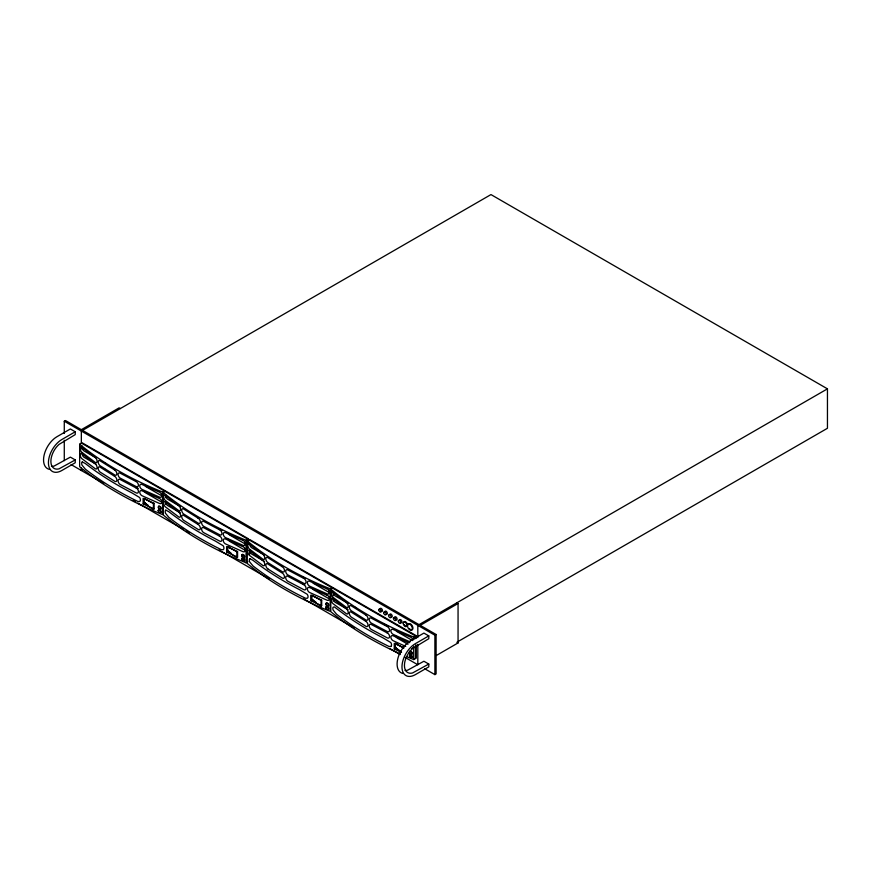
<?xml version="1.0" encoding="UTF-8"?>
<svg xmlns="http://www.w3.org/2000/svg" width="871" height="871" viewBox="0 0 871 871"><rect width="100%" height="100%" fill="white"/><g stroke="black" fill="none" stroke-linecap="round" stroke-linejoin="round"><path stroke-width="1.31" d="M158.718 506.345L158.326 507.564A1.72 0.991 60 0 0 160.21 509.437A1.72 0.991 60 0 0 160.21 507.14A1.72 0.991 60 0 0 158.326 506.835L158.718 508.337A1.764 1.165 51.3 0 0 160.732 509.165A1.764 1.165 51.3 0 0 160.732 507.14A1.764 1.165 51.3 0 0 158.718 506.291M242.225 554.566L242.225 556.558A1.764 1.165 51.3 0 0 244.239 557.386A1.764 1.165 51.3 0 0 244.239 555.35A1.764 1.165 51.3 0 0 242.225 554.5M326.353 603.135L326.353 605.116A1.764 1.165 51.3 0 0 328.367 605.944A1.764 1.165 51.3 0 0 328.367 603.919A1.764 1.165 51.3 0 0 326.353 603.07M409.86 654.861L409.86 656.854A1.764 1.165 51.3 0 0 411.874 657.681A1.764 1.165 51.3 0 0 411.874 655.656A1.764 1.165 51.3 0 0 409.86 654.807M80.448 453.693L80.785 453.421A3.114 1.481 67.4 0 1 82.212 453.976L94.895 463.535A3.049 1.568 64.9 0 1 97.084 467.553A3.049 1.568 64.9 0 1 94.895 468.467L82.212 458.897A3.114 1.481 67.4 0 1 80.785 457.166L80.448 456.36A3.114 1.481 67.4 0 1 80.437 453.584M248.083 544.135L248.409 543.874A3.114 1.481 67.4 0 1 249.835 544.419L262.53 553.989A3.049 1.568 64.9 0 1 264.719 558.006A3.049 1.568 64.9 0 1 262.53 558.921L249.835 549.351A3.114 1.481 67.4 0 1 248.409 547.609L248.083 546.814A3.114 1.481 67.4 0 1 248.072 544.027M161.451 503.133L160.993 503.471A3.114 2.058 51.3 0 1 159.012 503.242L142.441 495.915A3.049 1.938 54.6 0 1 139.752 492.191A3.049 1.938 54.6 0 1 142.441 490.983L159.012 498.321A3.114 2.058 51.3 0 1 160.993 499.736L161.451 500.455A3.114 2.058 51.3 0 1 161.462 503.231M329.086 593.576L328.617 593.924A3.114 2.058 51.3 0 1 326.647 593.684L310.076 586.368A3.049 1.938 54.6 0 1 307.376 582.634A3.049 1.938 54.6 0 1 310.076 581.436L326.647 588.763M64.28 433.464L64.28 421.226L65.499 420.53L81.341 429.675L119.131 407.857L120.35 408.553M75.244 459.942L58.999 468.859A15.482 8.939 -60 0 1 50.888 461.336A15.482 8.939 -60 0 1 58.999 444.439L75.244 434.596L75.244 431.787L61.841 439.528A18.966 10.953 -60 0 0 48.428 462.751A18.966 10.953 -60 0 0 61.841 470.503L75.244 462.751L75.244 459.942L70.366 457.123L54.122 466.05A15.482 8.939 -60 0 1 51.487 466.312M79.653 444.188L82.092 442.773L164.989 490.634L162.55 492.05A334.769 193.275 0 0 1 79.653 444.188L79.653 466.704A334.769 193.275 0 0 0 162.55 514.576L162.55 492.05M82.56 469.796L81.341 470.503L81.341 467.781M143.116 503.971L154.069 508.914L154.069 503.286L143.116 498.343L143.116 503.971L145.109 502.828M247.897 561.73L246.068 562.786A334.769 193.275 0 0 1 163.16 514.924L163.16 492.398L165.599 490.994L248.507 538.855L248.507 541.501M154.025 508.936L153.416 509.295L149.758 507.183L144.27 502.611L144.27 498.386L153.416 503.656L154.025 503.307M163.16 492.398A334.769 193.275 0 0 0 246.068 540.26L248.507 538.855M237.576 557.135L237.576 551.495L226.623 546.563L226.623 552.192L228.616 551.038M247.288 540.967L249.727 539.563L332.624 587.424L330.185 588.829A334.769 193.275 0 0 1 247.288 540.967L247.288 563.493A334.769 193.275 0 0 0 330.185 611.355L330.185 588.829M237.533 557.157L236.923 557.505L233.265 555.393L227.777 550.82L227.777 546.596L236.923 551.876L237.533 551.528M310.74 600.75L321.693 605.693L321.693 600.065L310.74 595.122L310.74 600.75L312.733 599.607M400.137 653.805A334.769 193.275 0 0 1 330.795 611.703L330.795 589.177L333.234 587.773L416.131 635.634L416.131 638.28M321.649 605.715L321.04 606.074L317.382 603.962L311.894 599.39L311.894 595.165L321.04 600.446L321.649 600.086M458.015 641.557L827.45 428.271L827.45 388.847L417.819 625.345L417.819 637.583M436.295 655.504L458.059 642.94L458.059 603.527L420.258 625.345L436.11 634.502L436.11 673.914L434.89 674.622L424.645 668.71M330.795 589.177A334.769 193.275 0 0 0 413.692 637.039L416.131 635.634M403.992 647.741L394.258 643.342L394.258 648.971L396.24 647.817M428.793 664.061L412.549 672.978A15.482 8.939 -60 0 1 404.438 665.455A15.482 8.939 -60 0 1 412.549 648.557L428.793 638.715L428.793 635.906L415.38 643.647A18.966 10.953 -60 0 0 401.977 666.87A18.966 10.953 -60 0 0 415.38 674.622L428.793 666.87L428.793 664.061L423.916 661.241L407.672 670.169A15.482 8.939 -60 0 1 405.037 670.43M64.28 421.226L434.89 635.199L436.11 634.502M406.855 656.734A334.769 193.275 0 0 0 413.692 659.565L416.131 658.16L416.131 644.91M390.774 646.511L388.912 646.424L382.881 643.408A334.769 193.275 0 0 1 336.533 614.197L333.114 610.038A3.408 1.622 67.4 0 1 333.114 607.229L334.355 606.902L336.533 608.557A334.769 193.275 0 0 0 382.881 637.779L390.774 642.526A3.44 2.178 54.6 0 1 390.774 646.511M242.519 540.194L225.948 532.867A3.049 1.938 54.6 0 0 223.259 534.065A3.049 1.938 54.6 0 0 225.959 537.799L242.519 545.126A3.114 2.058 51.3 0 0 244.501 545.355L244.969 545.006A3.016 1.992 51.3 0 0 244.969 542.339L244.501 541.61M242.519 546.531L225.948 539.203A3.049 1.938 54.6 0 0 223.259 540.401A3.049 1.938 54.6 0 0 225.959 544.135L242.519 551.463A3.114 2.058 51.3 0 0 244.501 551.691L244.969 551.343A3.016 1.992 51.3 0 0 244.969 548.676L244.501 547.946M326.647 595.1L310.076 587.773A3.049 1.938 54.6 0 0 307.376 588.97A3.049 1.938 54.6 0 0 310.076 592.705L326.647 600.021A3.114 2.058 51.3 0 0 328.628 600.25L329.086 599.912A3.114 2.058 51.3 0 0 329.096 597.147L328.617 596.515M410.154 641.905L393.583 634.578A3.049 1.938 54.6 0 1 390.894 630.844A3.049 1.938 54.6 0 1 393.583 629.646L410.154 636.973A3.114 2.058 51.3 0 1 412.135 638.389L412.593 639.118A3.114 2.058 51.3 0 1 412.908 639.924M409.043 642.852L393.583 635.982A3.049 1.938 54.6 0 0 390.894 637.18A3.049 1.938 54.6 0 0 393.583 640.914L405.723 646.402M236.357 556.591L226.623 552.192M401.564 652.303L394.258 648.971M227.777 546.596L230.216 547.717M400.9 652.172L395.412 647.599L395.412 643.375L397.851 644.507M827.45 388.847L490.972 194.581L81.341 431.08L81.341 443.317M456.84 602.819L458.059 603.527M456.84 642.243L458.059 642.94M82.56 430.383L419.038 624.638M75.244 431.787L70.366 428.968L56.963 436.709A18.966 10.953 -60 0 0 44.007 455.664A18.966 10.953 -60 0 0 50.257 469.48M428.793 635.906L423.916 633.086L410.513 640.827A18.966 10.953 -60 0 0 397.72 659.042A18.966 10.953 -60 0 0 402.816 673.446M81.482 443.132L164.379 490.994M164.989 491.342L247.897 539.203L247.897 541.86M249.117 539.911L332.014 587.773M332.624 588.121L415.521 635.982L415.521 638.639M95.788 457.721L84.531 451.222A3.049 1.753 60 0 1 82.429 448.881A3.049 1.753 60 0 1 82.429 446.213M180.417 506.584L168.038 499.442A3.049 1.753 60 0 1 165.686 494.924L165.599 497.613M219.623 529.22L221.876 530.515M264.544 555.154L252.165 548.001A3.049 1.753 60 0 1 249.727 544.135M302.618 577.135L304.861 578.431M348.052 603.363L335.673 596.221A3.049 1.753 60 0 1 333.321 591.703M383.871 624.05L388.379 626.652M412.473 640.566L397.851 632.117A3.049 1.753 60 0 1 396.142 630.539M95.788 464.058L84.531 457.558A3.049 1.753 60 0 1 82.179 453.04M136.105 487.335L138.358 488.631M180.417 512.921L168.038 505.768A3.049 1.753 60 0 1 165.686 501.25M264.544 561.49L252.165 554.337A3.049 1.753 60 0 1 249.814 549.819M300.364 582.166L304.861 584.768M348.052 609.7L335.673 602.558A3.049 1.753 60 0 1 333.234 598.682M407.976 644.3L397.851 638.454A3.049 1.753 60 0 1 395.75 636.113M395.412 643.375L403.643 648.133M71.106 464.591L103.693 483.405M133.111 500.39L135.462 501.74M137.814 503.1L183.694 529.59M186.056 530.951L189.584 532.987M218.991 549.971L269.585 579.182M303.707 598.878L354.29 628.089M389.587 648.46L400.17 654.578M404.884 657.289L417.819 664.758L417.819 644.377M268.083 569.079L282.073 577.898A3.049 1.731 60.7 0 0 284.479 576.852A3.049 1.731 60.7 0 0 282.073 572.966L268.083 564.147A3.049 1.622 63.5 0 0 265.829 565.105A3.049 1.622 63.5 0 0 268.083 569.079M395.412 647.599L400.486 651.116M311.894 599.39L315.966 602.199M227.777 550.82L230.826 552.933M144.27 502.611L148.331 505.42M333.343 592.628L346.037 602.199A3.049 1.568 64.9 0 1 348.226 606.216A3.049 1.568 64.9 0 1 346.037 607.131L333.343 597.56A3.114 1.481 67.4 0 1 331.916 595.829L331.59 595.024A3.114 1.481 67.4 0 1 331.579 592.247M333.343 598.965L346.037 608.535A3.049 1.568 64.9 0 1 348.226 612.553A3.049 1.568 64.9 0 1 346.037 613.467L333.343 603.897A3.114 1.481 67.4 0 1 331.916 602.155L331.59 601.36A3.114 1.481 67.4 0 1 331.579 598.584M249.835 550.755L262.53 560.325A3.049 1.568 64.9 0 1 264.719 564.343A3.049 1.568 64.9 0 1 262.53 565.246L249.835 555.676A3.114 1.481 67.4 0 1 248.409 553.945L248.083 553.139A3.016 1.437 67.4 0 1 248.083 550.472L248.409 550.2A3.016 1.437 67.4 0 1 249.792 550.744M165.719 502.186L178.403 511.756A3.049 1.568 64.9 0 1 180.602 515.774A3.049 1.568 64.9 0 1 178.403 516.688L165.719 507.118A3.114 1.481 67.4 0 1 164.292 505.376L163.955 504.581A3.016 1.437 67.4 0 1 163.955 501.903L164.292 501.642A3.016 1.437 67.4 0 1 165.664 502.175M82.212 447.64L94.895 457.21A3.049 1.568 64.9 0 1 97.084 461.227A3.049 1.568 64.9 0 1 94.895 462.131L82.212 452.561A3.114 1.481 67.4 0 1 80.785 450.83L80.448 450.024A3.114 1.481 67.4 0 1 80.437 447.248M328.617 590.179L329.086 590.908M161.451 494.118L160.993 493.4A3.114 2.058 51.3 0 0 159.012 491.984L142.441 484.657A3.049 1.938 54.6 0 0 139.752 485.855A3.049 1.938 54.6 0 0 142.441 489.589L159.012 496.906A3.114 2.058 51.3 0 0 160.993 497.145L161.451 496.797A3.114 2.058 51.3 0 0 161.462 494.031M434.89 635.199L434.89 674.622M415.521 645.259L415.521 658.509M413.692 637.039L413.692 639.695M413.692 646.315L413.692 659.565M333.234 593.075L333.234 595.72M333.234 598.366L333.234 601.023M321.04 600.446L321.04 606.074M249.727 551.485L249.727 554.13M246.068 540.26L246.068 562.786M236.923 551.876L236.923 557.505M165.599 501.587L165.599 504.244M153.416 503.656L153.416 509.295M82.092 446.747L82.092 449.403M64.28 440.258L64.28 460.65M242.519 540.085A3.114 2.058 51.3 0 1 244.501 541.501M228.518 533.76A3.049 1.753 60 0 0 230.216 535.338L244.849 543.776A3.049 1.753 60 0 0 246.036 544.255M244.228 558.855A1.764 1.165 51.3 0 1 244.25 560.891A1.764 1.165 51.3 0 1 242.225 560.075L242.225 558.082A1.764 1.165 51.3 0 1 244.228 558.921M242.519 546.422A3.114 2.058 51.3 0 1 244.501 547.837M246.036 550.592A3.049 1.753 60 0 1 244.849 550.113L230.216 541.664A3.049 1.753 60 0 1 229.029 540.771M228.518 540.096A3.049 1.753 60 0 1 228.115 539.334M326.647 594.991A3.114 2.058 51.3 0 1 328.628 596.406M329.576 599.03A3.049 1.753 60 0 1 328.966 598.682L314.333 590.233A3.049 1.753 60 0 1 312.635 588.654M326.647 588.654A3.114 2.058 51.3 0 1 328.628 590.07M329.096 590.81A3.114 2.058 51.3 0 1 329.096 593.576M329.576 592.694A3.049 1.753 60 0 1 328.966 592.345L314.333 583.897A3.049 1.753 60 0 1 312.635 582.329M328.356 609.471A1.764 1.165 51.3 0 1 326.353 608.644L326.353 606.652A1.764 1.165 51.3 0 1 328.367 607.512A1.764 1.165 51.3 0 1 328.356 609.537M355.793 607.827A3.049 1.753 60 0 1 355.205 607.283M331.916 591.975A3.114 1.481 67.4 0 1 333.343 592.52M412.135 648.47A3.114 2.058 51.3 0 1 411.537 648.601M412.908 647.589A3.114 2.058 51.3 0 1 412.604 648.122M331.916 598.312A3.114 1.481 67.4 0 1 333.343 598.856M162.529 502.382A3.049 1.753 60 0 1 161.342 501.903L146.709 493.454A3.049 1.753 60 0 1 145 491.875M80.785 446.975A3.114 1.481 67.4 0 1 82.212 447.531M105.26 469.523A3.049 1.753 60 0 1 104.651 469.164M105.26 463.187A3.049 1.753 60 0 1 104.651 462.828M162.529 496.045A3.049 1.753 60 0 1 161.342 495.566L146.709 487.118A3.049 1.753 60 0 1 144.608 484.777M403.861 622.373A2.591 1.492 60 0 1 406.104 622.177A2.591 1.492 60 0 1 407.399 625.509A2.591 1.492 60 0 1 405.157 625.705M404.721 625.236A2.591 1.492 60 0 1 404.34 624.681M408.151 624.67A3.451 1.992 60 0 1 411.341 624.594A3.451 1.992 60 0 1 412.712 629.221A3.451 1.992 60 0 1 409.294 628.492M380.028 609.156A1.72 0.991 60 0 1 381.356 608.524A1.72 0.991 60 0 1 382.445 610.8A1.72 0.991 60 0 1 380.932 611.039M389.827 614.447A1.72 0.991 60 0 1 391.743 614.806A1.72 0.991 60 0 1 391.612 617.06M394.705 617.996A1.72 0.991 60 0 1 395.663 616.799A1.72 0.991 60 0 1 397.089 618.889A1.72 0.991 60 0 1 395.88 619.717M399.539 620.424A1.72 0.991 60 0 1 400.856 619.782A1.72 0.991 60 0 1 401.956 622.057A1.72 0.991 60 0 1 400.442 622.297M384.906 611.975A1.72 0.991 60 0 1 386.016 611.213A1.72 0.991 60 0 1 387.323 613.13A1.72 0.991 60 0 1 386.441 614.218M158.326 510.362L158.326 511.092A1.72 0.991 60 0 0 160.21 512.965A1.72 0.991 60 0 0 160.21 510.656A1.72 0.991 60 0 0 158.326 510.362M409.468 651.835L409.86 653.337A1.764 1.165 51.3 0 0 411.874 654.165A1.764 1.165 51.3 0 0 411.874 652.129A1.764 1.165 51.3 0 0 409.86 651.29L409.49 652.553A1.72 0.991 60 0 0 411.352 654.437A1.72 0.991 60 0 0 411.352 652.129A1.72 0.991 60 0 0 409.468 651.835M158.348 510.352L158.718 511.865A1.764 1.165 51.3 0 0 160.732 512.681A1.764 1.165 51.3 0 0 160.732 510.656A1.764 1.165 51.3 0 0 158.718 509.807L158.348 510.352M241.866 555.045L241.866 555.774A1.72 0.991 60 0 0 243.717 557.658A1.72 0.991 60 0 0 243.717 555.35A1.72 0.991 60 0 0 241.844 555.056M241.866 558.561L241.844 559.302A1.72 0.991 60 0 0 243.717 561.174A1.72 0.991 60 0 0 243.717 558.866A1.72 0.991 60 0 0 241.844 558.572M325.983 603.603L325.983 604.332A1.72 0.991 60 0 0 327.834 606.227A1.72 0.991 60 0 0 327.834 603.919A1.72 0.991 60 0 0 325.961 603.625M325.983 607.131L325.961 607.871A1.72 0.991 60 0 0 327.834 609.744A1.72 0.991 60 0 0 327.834 607.435A1.72 0.991 60 0 0 325.961 607.141M409.49 655.34L409.49 656.07A1.72 0.991 60 0 0 411.352 657.953A1.72 0.991 60 0 0 411.352 655.645A1.72 0.991 60 0 0 409.468 655.351M82.299 461.902L81.972 462.229A3.408 1.622 67.4 0 0 81.972 465.049L85.391 469.197A334.769 193.275 0 0 0 131.739 498.419L137.77 501.424L139.643 501.522A3.44 2.178 54.6 0 0 139.643 497.537L131.739 492.79A334.769 193.275 0 0 1 85.391 463.568L82.299 461.902M165.806 510.123L165.479 510.45A3.408 1.622 67.4 0 0 165.479 513.259L168.909 517.418A334.769 193.275 0 0 0 215.246 546.629L221.288 549.645L223.15 549.732A3.44 2.178 54.6 0 0 223.15 545.747L215.246 541A334.769 193.275 0 0 1 168.909 511.778L165.806 510.123M249.923 558.692L249.596 559.008A3.408 1.622 67.4 0 0 249.596 561.828L253.026 565.976A334.769 193.275 0 0 0 299.363 595.198L305.405 598.203L307.267 598.301A3.44 2.178 54.6 0 0 307.267 594.316L299.363 589.569A334.769 193.275 0 0 1 253.026 560.347L249.923 558.692M164.292 495.305L163.955 495.566A3.114 1.481 67.4 0 0 163.955 498.223L164.292 499.039A3.114 1.481 67.4 0 0 165.719 500.781L178.403 510.341A3.049 1.568 64.9 0 0 180.602 509.437A3.049 1.568 64.9 0 0 178.403 505.409L165.719 495.849A3.114 1.481 67.4 0 0 164.292 495.305M135.811 481.445L120.536 473.367A3.049 1.786 59.3 0 0 118.064 474.445A3.049 1.786 59.3 0 0 120.536 478.299L135.811 486.377A3.049 1.884 56.2 0 0 138.435 485.212A3.049 1.884 56.2 0 0 135.811 481.445M135.811 487.782L120.536 479.703A3.049 1.786 59.3 0 0 118.064 480.781A3.049 1.786 59.3 0 0 120.536 484.635L135.811 492.703A3.049 1.884 56.2 0 0 138.435 491.549A3.049 1.884 56.2 0 0 135.811 487.782M219.318 529.655L204.054 521.587A3.049 1.786 59.3 0 0 201.582 522.665A3.049 1.786 59.3 0 0 204.054 526.509L219.318 534.587A3.049 1.884 56.2 0 0 221.942 533.433A3.049 1.884 56.2 0 0 219.318 529.655M219.318 535.992L204.054 527.913A3.049 1.786 59.3 0 0 201.582 528.991A3.049 1.786 59.3 0 0 204.054 532.845L219.318 540.924A3.049 1.884 56.2 0 0 221.942 539.759A3.049 1.884 56.2 0 0 219.318 535.992M303.446 578.224L288.17 570.146A3.049 1.786 59.3 0 0 285.699 571.224A3.049 1.786 59.3 0 0 288.17 575.078L303.446 583.156A3.049 1.884 56.2 0 0 306.059 581.991A3.049 1.884 56.2 0 0 303.446 578.224M303.446 584.561L288.17 576.482A3.049 1.786 59.3 0 0 285.699 577.56A3.049 1.786 59.3 0 0 288.17 581.414L303.446 589.493A3.049 1.884 56.2 0 0 306.059 588.328A3.049 1.884 56.2 0 0 303.446 584.561M386.953 626.445L371.677 618.366A3.049 1.786 59.3 0 0 369.206 619.444A3.049 1.786 59.3 0 0 371.677 623.288L386.953 631.366A3.049 1.884 56.2 0 0 389.577 630.212A3.049 1.884 56.2 0 0 386.953 626.434M386.953 632.771L371.677 624.703A3.049 1.786 59.3 0 0 369.206 625.77A3.049 1.786 59.3 0 0 371.677 629.624L386.953 637.703A3.049 1.884 56.2 0 0 389.577 636.549A3.049 1.884 56.2 0 0 386.953 632.771M365.58 614.85L351.601 606.031A3.049 1.622 63.5 0 0 349.336 606.978A3.049 1.622 63.5 0 0 351.601 610.963L365.58 619.771A3.049 1.731 60.7 0 0 367.987 618.737A3.049 1.731 60.7 0 0 365.58 614.85M282.073 566.629L268.083 557.81A3.049 1.622 63.5 0 0 265.829 558.768A3.049 1.622 63.5 0 0 268.083 562.742L282.073 571.561A3.049 1.731 60.7 0 0 284.479 570.527A3.049 1.731 60.7 0 0 282.073 566.629M197.957 518.06L183.966 509.252A3.049 1.622 63.5 0 0 181.701 510.199A3.049 1.622 63.5 0 0 183.966 514.173L197.957 522.992A3.049 1.731 60.7 0 0 200.363 521.958A3.049 1.731 60.7 0 0 197.957 518.06M114.449 469.85L100.459 461.031A3.049 1.622 63.5 0 0 98.194 461.989A3.049 1.622 63.5 0 0 100.459 465.963L114.449 474.782A3.049 1.731 60.7 0 0 116.845 473.737A3.049 1.731 60.7 0 0 114.449 469.85M365.58 621.175L351.601 612.367A3.049 1.622 63.5 0 0 349.336 613.315A3.049 1.622 63.5 0 0 351.601 617.289L365.58 626.107A3.049 1.731 60.7 0 0 367.987 625.073A3.049 1.731 60.7 0 0 365.58 621.175M197.957 524.396L183.966 515.578A3.049 1.622 63.5 0 0 181.701 516.536A3.049 1.622 63.5 0 0 183.966 520.51L197.957 529.328A3.049 1.731 60.7 0 0 200.363 528.294A3.049 1.731 60.7 0 0 197.957 524.396M114.449 476.187L100.459 467.368A3.049 1.622 63.5 0 0 98.194 468.315A3.049 1.622 63.5 0 0 100.459 472.3L114.449 481.108A3.049 1.731 60.7 0 0 116.845 480.073A3.049 1.731 60.7 0 0 114.449 476.187M407.465 625.694A3.451 1.992 60 0 0 411.112 630.245A3.451 1.992 60 0 0 411.112 625.367A3.451 1.992 60 0 0 407.465 625.694M403.197 623.233A2.591 1.492 60 0 0 405.94 626.652A2.591 1.492 60 0 0 405.94 622.994A2.591 1.492 60 0 0 403.197 623.233M378.809 609.863A1.72 0.991 60 0 0 380.638 612.139A1.72 0.991 60 0 0 380.638 609.7A1.72 0.991 60 0 0 378.809 609.863M388.564 615.492A1.72 0.991 60 0 0 390.393 617.768A1.72 0.991 60 0 0 390.393 615.329A1.72 0.991 60 0 0 388.564 615.492M393.442 618.312A1.72 0.991 60 0 0 395.271 620.588A1.72 0.991 60 0 0 395.271 618.149A1.72 0.991 60 0 0 393.442 618.312M398.319 621.121A1.72 0.991 60 0 0 400.148 623.396A1.72 0.991 60 0 0 400.148 620.958A1.72 0.991 60 0 0 398.319 621.121M383.686 612.672A1.72 0.991 60 0 0 385.515 614.948A1.72 0.991 60 0 0 385.515 612.509A1.72 0.991 60 0 0 383.686 612.672"/></g></svg>
